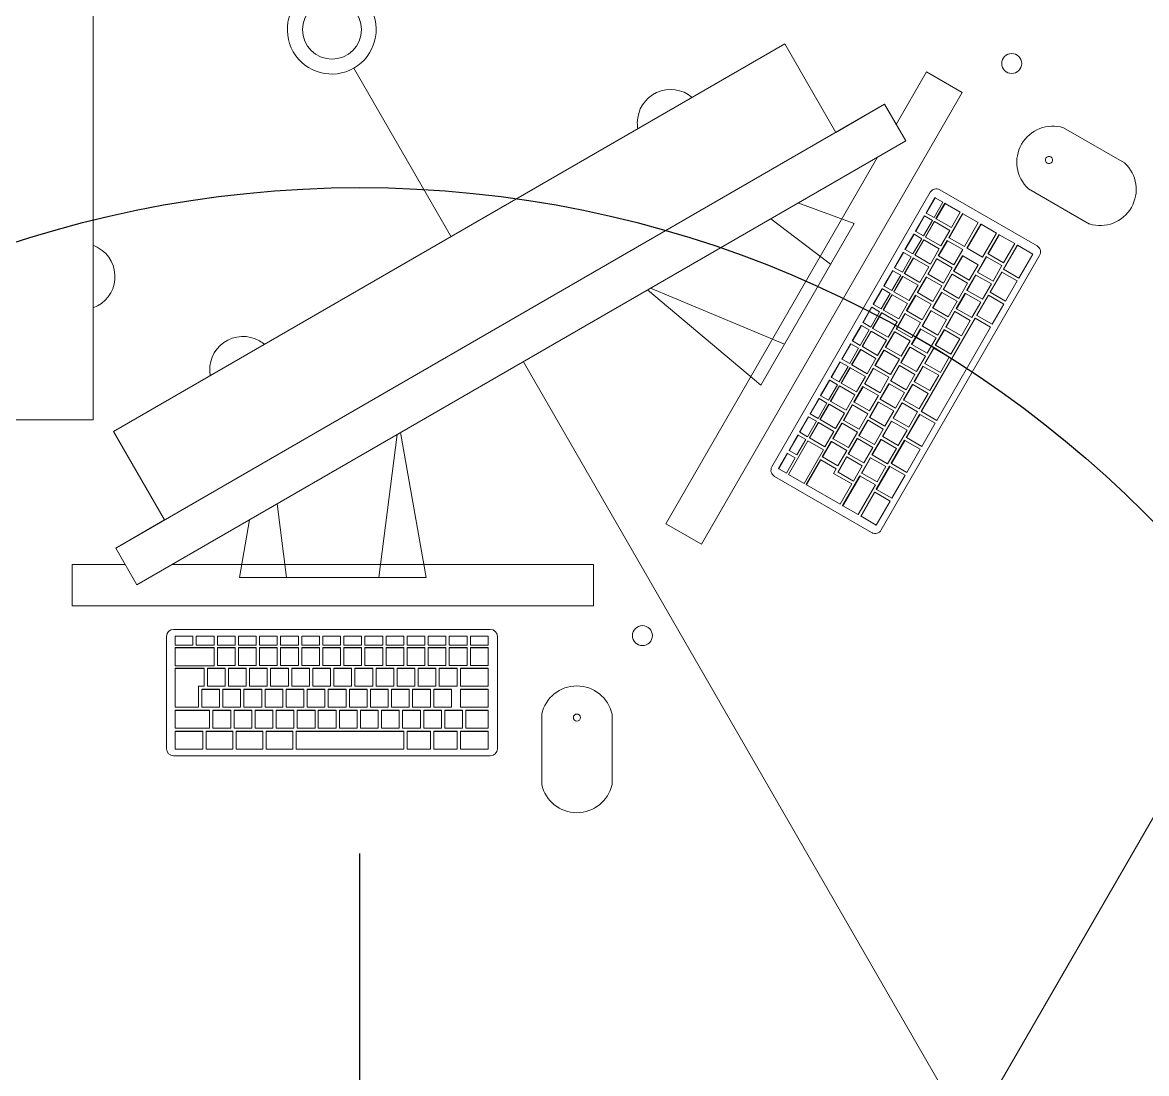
# Model space of a CAD drawing. Header units: millimetres. Extents: x 155920 to 295199, y -4084 to 97293.
# Drawn here: x 180279 to 181293, y 16972 to 17919 of the extents above; entities that cross this region are included whole.
import ezdxf

# ---------------------------------------------------------------- set-up
doc = ezdxf.new("R2010")
doc.units = ezdxf.units.MM
doc.header["$MEASUREMENT"] = 0
for name, color, linetype, lineweight in [('A-GENM', 8, 'CONTINUOUS', 9), ('E-ELEC-EQPM', 8, 'CONTINUOUS', 9), ('I-FURN', 8, 'CONTINUOUS', 9)]:
    doc.layers.add(name, color=color, linetype=linetype, lineweight=lineweight)
doc.layers.add('Social Distancing', color=7, linetype='CONTINUOUS')

msp = doc.modelspace()

# ---------------------------------------------------------------- linework, layer by layer
at = {"layer": 'A-GENM'}
for p, q in [((181272.8, 17792.2), (181217.8, 17824)), ((181186, 17769), (181241, 17737.2)), ((180954.9, 17518.5), (181097.6, 17765.8)), ((181093.8, 17747.2), (181101.8, 17761.1)), ((181102, 17760.9), (181094, 17747.1)), ((181102, 17760.9), (181101.8, 17761.1)), ((181109, 17756.9), (181102, 17760.9)), ((181106.3, 17768.1), (181193.9, 17717.5)), ((181101, 17743.1), (181109, 17756.9)), ((181102.7, 17742.1), (181110.7, 17756)), ((181110.9, 17755.8), (181102.9, 17742)), ((181110.9, 17755.8), (181110.7, 17756)), ((181124.7, 17747.8), (181110.9, 17755.8)), ((181084.3, 17730.8), (181092.3, 17744.6)), ((181092.5, 17744.5), (181084.5, 17730.6)), ((181091.5, 17726.6), (181099.5, 17740.5)), ((181092.5, 17744.5), (181092.3, 17744.6)), ((181099.5, 17740.5), (181092.5, 17744.5)), ((181093.2, 17725.6), (181101.2, 17739.5)), ((181101.4, 17739.4), (181093.4, 17725.5)), ((181094, 17747.1), (181093.8, 17747.2)), ((181094, 17747.1), (181101, 17743.1)), ((181101.4, 17739.4), (181101.2, 17739.5)), ((181115.2, 17731.4), (181101.4, 17739.4)), ((181102.9, 17742), (181102.7, 17742.1)), ((181102.9, 17742), (181116.7, 17734)), ((181114.3, 17725), (181126.8, 17746.6)), ((181127.1, 17746.5), (181114.6, 17724.8)), ((181116.7, 17734), (181124.7, 17747.8)), ((181127.1, 17746.5), (181126.8, 17746.6)), ((181140.9, 17738.5), (181127.1, 17746.5)), ((181084.5, 17730.6), (181084.3, 17730.8)), ((181084.5, 17730.6), (181091.5, 17726.6)), ((181107.2, 17717.5), (181115.2, 17731.4)), ((181128.4, 17716.9), (181140.9, 17738.5)), ((181130.7, 17715.5), (181143.2, 17737.2)), ((181143.5, 17737), (181131, 17715.4)), ((181143.5, 17737), (181143.2, 17737.2)), ((181157.3, 17729.1), (181143.5, 17737)), ((181144.8, 17707.4), (181157.3, 17729.1)), ((181074.8, 17714.3), (181082.8, 17728.2)), ((181083, 17728), (181075, 17714.2)), ((181082, 17710.2), (181090, 17724)), ((181083, 17728), (181082.8, 17728.2)), ((181090, 17724), (181083, 17728)), ((181083.7, 17709.2), (181091.7, 17723)), ((181091.9, 17722.9), (181083.9, 17709.1)), ((181091.9, 17722.9), (181091.7, 17723)), ((181105.7, 17714.9), (181091.9, 17722.9)), ((181093.4, 17725.5), (181093.2, 17725.6)), ((181093.4, 17725.5), (181107.2, 17717.5)), ((181104.8, 17708.5), (181112.8, 17722.4)), ((181113.1, 17722.2), (181105.1, 17708.4)), ((181113.1, 17722.2), (181112.8, 17722.4)), ((181126.9, 17714.3), (181113.1, 17722.2)), ((181114.6, 17724.8), (181114.3, 17725)), ((181114.6, 17724.8), (181128.4, 17716.9)), ((181149.6, 17710.4), (181159.6, 17727.7)), ((181159.8, 17727.6), (181149.8, 17710.2)), ((181159.8, 17727.6), (181159.6, 17727.7)), ((181173.7, 17719.6), (181159.8, 17727.6)), ((181163.7, 17702.3), (181173.7, 17719.6)), ((181196.2, 17708.9), (181053.5, 17461.6)), ((181065.3, 17697.9), (181073.3, 17711.7)), ((181073.5, 17711.6), (181065.5, 17697.7)), ((181073.5, 17711.6), (181073.3, 17711.7)), ((181080.5, 17707.6), (181073.5, 17711.6)), ((181075, 17714.2), (181074.8, 17714.3)), ((181075, 17714.2), (181082, 17710.2)), ((181083.9, 17709.1), (181083.7, 17709.2)), ((181083.9, 17709.1), (181097.7, 17701.1)), ((181097.7, 17701.1), (181105.7, 17714.9)), ((181105.1, 17708.4), (181104.8, 17708.5)), ((181105.1, 17708.4), (181118.9, 17700.4)), ((181118.7, 17694.7), (181126.7, 17708.6)), ((181118.9, 17700.4), (181126.9, 17714.3)), ((181127, 17708.4), (181119, 17694.6)), ((181127, 17708.4), (181126.7, 17708.6)), ((181140.8, 17700.5), (181127, 17708.4)), ((181131, 17715.4), (181130.7, 17715.5)), ((181131, 17715.4), (181144.8, 17707.4)), ((181149.8, 17710.2), (181149.6, 17710.4)), ((181149.8, 17710.2), (181163.7, 17702.3)), ((181163.5, 17696.6), (181176, 17718.2)), ((181176.2, 17718.1), (181163.7, 17696.4)), ((181176.2, 17718.1), (181176, 17718.2)), ((181190, 17710.1), (181176.2, 17718.1)), ((181177.5, 17688.5), (181190, 17710.1)), ((181072.5, 17693.7), (181080.5, 17707.6)), ((181074.2, 17692.7), (181082.2, 17706.6)), ((181082.4, 17706.5), (181074.4, 17692.6)), ((181082.4, 17706.5), (181082.2, 17706.6)), ((181096.2, 17698.5), (181082.4, 17706.5)), ((181088.2, 17684.6), (181096.2, 17698.5)), ((181095.3, 17692.1), (181103.3, 17705.9)), ((181103.6, 17705.8), (181095.6, 17691.9)), ((181103.6, 17705.8), (181103.3, 17705.9)), ((181117.4, 17697.8), (181103.6, 17705.8)), ((181132.8, 17686.6), (181140.8, 17700.5)), ((181140.1, 17693.9), (181148.1, 17707.8)), ((181148.3, 17707.6), (181140.3, 17693.8)), ((181148.3, 17707.6), (181148.1, 17707.8)), ((181162.2, 17699.7), (181148.3, 17707.6)), ((181154.2, 17685.8), (181162.2, 17699.7)), ((181055.8, 17681.4), (181063.8, 17695.3)), ((181064, 17695.1), (181056, 17681.3)), ((181063, 17677.3), (181071, 17691.1)), ((181064, 17695.1), (181063.8, 17695.3)), ((181071, 17691.1), (181064, 17695.1)), ((181064.7, 17676.3), (181072.7, 17690.1)), ((181072.9, 17690), (181064.9, 17676.1)), ((181065.5, 17697.7), (181065.3, 17697.9)), ((181065.5, 17697.7), (181072.5, 17693.7)), ((181072.9, 17690), (181072.7, 17690.1)), ((181086.7, 17682), (181072.9, 17690)), ((181074.4, 17692.6), (181074.2, 17692.7)), ((181074.4, 17692.6), (181088.2, 17684.6)), ((181085.8, 17675.6), (181093.8, 17689.5)), ((181094.1, 17689.3), (181086.1, 17675.5)), ((181094.1, 17689.3), (181093.8, 17689.5)), ((181107.9, 17681.4), (181094.1, 17689.3)), ((181095.6, 17691.9), (181095.3, 17692.1)), ((181095.6, 17691.9), (181109.4, 17684)), ((181109.2, 17678.3), (181117.2, 17692.1)), ((181109.4, 17684), (181117.4, 17697.8)), ((181117.5, 17692), (181109.5, 17678.1)), ((181117.5, 17692), (181117.2, 17692.1)), ((181131.3, 17684), (181117.5, 17692)), ((181119, 17694.6), (181118.7, 17694.7)), ((181119, 17694.6), (181132.8, 17686.6)), ((181130.6, 17677.5), (181138.6, 17691.3)), ((181138.8, 17691.2), (181130.8, 17677.3)), ((181138.8, 17691.2), (181138.6, 17691.3)), ((181152.7, 17683.2), (181138.8, 17691.2)), ((181140.3, 17693.8), (181140.1, 17693.9)), ((181140.3, 17693.8), (181154.2, 17685.8)), ((181151.5, 17675.8), (181162, 17694)), ((181162.2, 17693.9), (181151.7, 17675.7)), ((181162.2, 17693.9), (181162, 17694)), ((181176, 17685.9), (181162.2, 17693.9)), ((181163.7, 17696.4), (181163.5, 17696.6)), ((181163.7, 17696.4), (181177.5, 17688.5)), ((181046.3, 17664.9), (181054.3, 17678.8)), ((181054.5, 17678.7), (181046.5, 17664.8)), ((181054.5, 17678.7), (181054.3, 17678.8)), ((181061.5, 17674.7), (181054.5, 17678.7)), ((181056, 17681.3), (181055.8, 17681.4)), ((181056, 17681.3), (181063, 17677.3)), ((181078.7, 17668.2), (181086.7, 17682)), ((181099.9, 17667.5), (181107.9, 17681.4)), ((181109.5, 17678.1), (181109.2, 17678.3)), ((181109.5, 17678.1), (181123.3, 17670.2)), ((181123.3, 17670.2), (181131.3, 17684)), ((181144.7, 17669.4), (181152.7, 17683.2)), ((181165.5, 17667.7), (181176, 17685.9)), ((181053.5, 17660.8), (181061.5, 17674.7)), ((181055.2, 17659.8), (181063.2, 17673.7)), ((181063.4, 17673.5), (181055.4, 17659.7)), ((181063.4, 17673.5), (181063.2, 17673.7)), ((181077.2, 17665.6), (181063.4, 17673.5)), ((181064.9, 17676.1), (181064.7, 17676.3)), ((181064.9, 17676.1), (181078.7, 17668.2)), ((181076.3, 17659.2), (181084.3, 17673)), ((181084.6, 17672.9), (181076.6, 17659)), ((181084.6, 17672.9), (181084.3, 17673)), ((181098.4, 17664.9), (181084.6, 17672.9)), ((181086.1, 17675.5), (181085.8, 17675.6)), ((181086.1, 17675.5), (181099.9, 17667.5)), ((181099.7, 17661.8), (181107.7, 17675.7)), ((181108, 17675.5), (181100, 17661.7)), ((181108, 17675.5), (181107.7, 17675.7)), ((181121.8, 17667.6), (181108, 17675.5)), ((181121.1, 17661), (181129.1, 17674.9)), ((181129.3, 17674.7), (181121.3, 17660.9)), ((181129.3, 17674.7), (181129.1, 17674.9)), ((181143.2, 17666.8), (181129.3, 17674.7)), ((181130.8, 17677.3), (181130.6, 17677.5)), ((181130.8, 17677.3), (181144.7, 17669.4)), ((181139.5, 17655), (181150, 17673.2)), ((181150.2, 17673.1), (181139.7, 17654.9)), ((181150.2, 17673.1), (181150, 17673.2)), ((181164, 17665.1), (181150.2, 17673.1)), ((181151.7, 17675.7), (181151.5, 17675.8)), ((181151.7, 17675.7), (181165.5, 17667.7)), ((181036.8, 17648.5), (181044.8, 17662.3)), ((181045, 17662.2), (181037, 17648.4)), ((181044, 17644.4), (181052, 17658.2)), ((181045, 17662.2), (181044.8, 17662.3)), ((181052, 17658.2), (181045, 17662.2)), ((181046.5, 17664.8), (181046.3, 17664.9)), ((181046.5, 17664.8), (181053.5, 17660.8)), ((181055.4, 17659.7), (181055.2, 17659.8)), ((181055.4, 17659.7), (181069.2, 17651.7)), ((181069.2, 17651.7), (181077.2, 17665.6)), ((181076.6, 17659), (181076.3, 17659.2)), ((181076.6, 17659), (181090.4, 17651)), ((181090.2, 17645.4), (181098.2, 17659.2)), ((181090.4, 17651), (181098.4, 17664.9)), ((181098.5, 17659.1), (181090.5, 17645.2)), ((181098.5, 17659.1), (181098.2, 17659.2)), ((181112.3, 17651.1), (181098.5, 17659.1)), ((181100, 17661.7), (181099.7, 17661.8)), ((181100, 17661.7), (181113.8, 17653.7)), ((181111.6, 17644.6), (181119.6, 17658.4)), ((181119.8, 17658.3), (181111.8, 17644.4)), ((181113.8, 17653.7), (181121.8, 17667.6)), ((181119.8, 17658.3), (181119.6, 17658.4)), ((181133.7, 17650.3), (181119.8, 17658.3)), ((181121.3, 17660.9), (181121.1, 17661)), ((181121.3, 17660.9), (181135.2, 17652.9)), ((181135.2, 17652.9), (181143.2, 17666.8)), ((181153.5, 17646.9), (181164, 17665.1)), ((181037, 17648.4), (181036.8, 17648.5)), ((181037, 17648.4), (181044, 17644.4)), ((181045.7, 17643.4), (181053.7, 17657.2)), ((181053.9, 17657.1), (181045.9, 17643.2)), ((181053.9, 17657.1), (181053.7, 17657.2)), ((181067.7, 17649.1), (181053.9, 17657.1)), ((181059.7, 17635.3), (181067.7, 17649.1)), ((181066.8, 17642.7), (181074.8, 17656.6)), ((181075.1, 17656.4), (181067.1, 17642.6)), ((181075.1, 17656.4), (181074.8, 17656.6)), ((181088.9, 17648.4), (181075.1, 17656.4)), ((181080.9, 17634.6), (181088.9, 17648.4)), ((181089.5, 17568.4), (181138, 17652.4)), ((181138.2, 17652.3), (181089.7, 17568.3)), ((181104.3, 17637.2), (181112.3, 17651.1)), ((181125.7, 17636.4), (181133.7, 17650.3)), ((181138.2, 17652.3), (181138, 17652.4)), ((181152, 17644.3), (181138.2, 17652.3)), ((181139.7, 17654.9), (181139.5, 17655)), ((181139.7, 17654.9), (181153.5, 17646.9)), ((181027.3, 17632), (181035.3, 17645.9)), ((181035.5, 17645.8), (181027.5, 17631.9)), ((181034.5, 17627.9), (181042.5, 17641.8)), ((181035.5, 17645.8), (181035.3, 17645.9)), ((181042.5, 17641.8), (181035.5, 17645.8)), ((181036.2, 17626.9), (181044.2, 17640.8)), ((181044.4, 17640.6), (181036.4, 17626.8)), ((181044.4, 17640.6), (181044.2, 17640.8)), ((181058.2, 17632.7), (181044.4, 17640.6)), ((181045.9, 17643.2), (181045.7, 17643.4)), ((181045.9, 17643.2), (181059.7, 17635.3)), ((181057.3, 17626.3), (181065.3, 17640.1)), ((181065.6, 17640), (181057.6, 17626.1)), ((181065.6, 17640), (181065.3, 17640.1)), ((181079.4, 17632), (181065.6, 17640)), ((181067.1, 17642.6), (181066.8, 17642.7)), ((181067.1, 17642.6), (181080.9, 17634.6)), ((181080.7, 17628.9), (181088.7, 17642.8)), ((181089, 17642.6), (181081, 17628.8)), ((181089, 17642.6), (181088.7, 17642.8)), ((181102.8, 17634.7), (181089, 17642.6)), ((181090.5, 17645.2), (181090.2, 17645.4)), ((181090.5, 17645.2), (181104.3, 17637.2)), ((181102.1, 17628.1), (181110.1, 17642)), ((181110.3, 17641.8), (181102.3, 17628)), ((181103.5, 17560.3), (181152, 17644.3)), ((181110.3, 17641.8), (181110.1, 17642)), ((181124.2, 17633.8), (181110.3, 17641.8)), ((181111.8, 17644.4), (181111.6, 17644.6)), ((181111.8, 17644.4), (181125.7, 17636.4)), ((181017.8, 17615.6), (181025.8, 17629.4)), ((181026, 17629.3), (181018, 17615.4)), ((181026, 17629.3), (181025.8, 17629.4)), ((181033, 17625.3), (181026, 17629.3)), ((181027.5, 17631.9), (181027.3, 17632)), ((181027.5, 17631.9), (181034.5, 17627.9)), ((181050.2, 17618.8), (181058.2, 17632.7)), ((181071.4, 17618.1), (181079.4, 17632)), ((181081, 17628.8), (181080.7, 17628.9)), ((181081, 17628.8), (181094.8, 17620.8)), ((181094.8, 17620.8), (181102.8, 17634.7)), ((181102.3, 17628), (181102.1, 17628.1)), ((181102.3, 17628), (181116.2, 17620)), ((181116.2, 17620), (181124.2, 17633.8)), ((181025, 17611.5), (181033, 17625.3)), ((181026.7, 17610.5), (181034.7, 17624.3)), ((181034.9, 17624.2), (181026.9, 17610.3)), ((181034.9, 17624.2), (181034.7, 17624.3)), ((181048.7, 17616.2), (181034.9, 17624.2)), ((181036.4, 17626.8), (181036.2, 17626.9)), ((181036.4, 17626.8), (181050.2, 17618.8)), ((181047.8, 17609.8), (181055.8, 17623.7)), ((181056.1, 17623.5), (181048.1, 17609.7)), ((181056.1, 17623.5), (181055.8, 17623.7)), ((181069.9, 17615.5), (181056.1, 17623.5)), ((181057.6, 17626.1), (181057.3, 17626.3)), ((181057.6, 17626.1), (181071.4, 17618.1)), ((181071.2, 17612.5), (181079.2, 17626.3)), ((181079.5, 17626.2), (181071.5, 17612.3)), ((181079.5, 17626.2), (181079.2, 17626.3)), ((181093.3, 17618.2), (181079.5, 17626.2)), ((181085.3, 17604.3), (181093.3, 17618.2)), ((181092.6, 17611.7), (181100.6, 17625.5)), ((181100.8, 17625.4), (181092.8, 17611.5)), ((181100.8, 17625.4), (181100.6, 17625.5)), ((181114.7, 17617.4), (181100.8, 17625.4)), ((181106.7, 17603.5), (181114.7, 17617.4)), ((181008.3, 17599.1), (181016.3, 17613)), ((181016.5, 17612.8), (181008.5, 17599)), ((181015.5, 17595), (181023.5, 17608.9)), ((181016.5, 17612.8), (181016.3, 17613)), ((181023.5, 17608.9), (181016.5, 17612.8)), ((181017.2, 17594), (181025.2, 17607.9)), ((181025.4, 17607.7), (181017.4, 17593.9)), ((181018, 17615.4), (181017.8, 17615.6)), ((181018, 17615.4), (181025, 17611.5)), ((181025.4, 17607.7), (181025.2, 17607.9)), ((181039.2, 17599.7), (181025.4, 17607.7)), ((181026.9, 17610.3), (181026.7, 17610.5)), ((181026.9, 17610.3), (181040.7, 17602.3)), ((181038.3, 17593.3), (181046.3, 17607.2)), ((181046.6, 17607.1), (181038.6, 17593.2)), ((181040.7, 17602.3), (181048.7, 17616.2)), ((181046.6, 17607.1), (181046.3, 17607.2)), ((181060.4, 17599.1), (181046.6, 17607.1)), ((181048.1, 17609.7), (181047.8, 17609.8)), ((181048.1, 17609.7), (181061.9, 17601.7)), ((181061.7, 17596), (181069.7, 17609.9)), ((181061.9, 17601.7), (181069.9, 17615.5)), ((181070, 17609.7), (181062, 17595.9)), ((181070, 17609.7), (181069.7, 17609.9)), ((181083.8, 17601.7), (181070, 17609.7)), ((181071.5, 17612.3), (181071.2, 17612.5)), ((181071.5, 17612.3), (181085.3, 17604.3)), ((181083.1, 17595.2), (181091.1, 17609.1)), ((181091.3, 17608.9), (181083.3, 17595.1)), ((181091.3, 17608.9), (181091.1, 17609.1)), ((181105.2, 17600.9), (181091.3, 17608.9)), ((181092.8, 17611.5), (181092.6, 17611.7)), ((181092.8, 17611.5), (181106.7, 17603.5)), ((181008.5, 17599), (181008.3, 17599.1)), ((181008.5, 17599), (181015.5, 17595)), ((181031.2, 17585.9), (181039.2, 17599.7)), ((181052.4, 17585.2), (181060.4, 17599.1)), ((181075.8, 17587.9), (181083.8, 17601.7)), ((181097.2, 17587.1), (181105.2, 17600.9)), ((180998.8, 17582.7), (181006.8, 17596.5)), ((181007, 17596.4), (180999, 17582.5)), ((181006, 17578.5), (181014, 17592.4)), ((181007, 17596.4), (181006.8, 17596.5)), ((181014, 17592.4), (181007, 17596.4)), ((181007.7, 17577.6), (181015.7, 17591.4)), ((181015.9, 17591.3), (181007.9, 17577.4)), ((181015.9, 17591.3), (181015.7, 17591.4)), ((181029.7, 17583.3), (181015.9, 17591.3)), ((181017.4, 17593.9), (181017.2, 17594)), ((181017.4, 17593.9), (181031.2, 17585.9)), ((181028.8, 17576.9), (181036.8, 17590.7)), ((181037.1, 17590.6), (181029.1, 17576.8)), ((181037.1, 17590.6), (181036.8, 17590.7)), ((181050.9, 17582.6), (181037.1, 17590.6)), ((181038.6, 17593.2), (181038.3, 17593.3)), ((181038.6, 17593.2), (181052.4, 17585.2)), ((181052.2, 17579.5), (181060.2, 17593.4)), ((181060.5, 17593.3), (181052.5, 17579.4)), ((181060.5, 17593.3), (181060.2, 17593.4)), ((181074.3, 17585.3), (181060.5, 17593.3)), ((181062, 17595.9), (181061.7, 17596)), ((181062, 17595.9), (181075.8, 17587.9)), ((181073.6, 17578.7), (181081.6, 17592.6)), ((181081.8, 17592.5), (181073.8, 17578.6)), ((181081.8, 17592.5), (181081.6, 17592.6)), ((181095.7, 17584.5), (181081.8, 17592.5)), ((181083.3, 17595.1), (181083.1, 17595.2)), ((181083.3, 17595.1), (181097.2, 17587.1)), ((180989.3, 17566.2), (180997.3, 17580.1)), ((180997.5, 17579.9), (180989.5, 17566.1)), ((180997.5, 17579.9), (180997.3, 17580.1)), ((181004.5, 17575.9), (180997.5, 17579.9)), ((180999, 17582.5), (180998.8, 17582.7)), ((180999, 17582.5), (181006, 17578.5)), ((181007.9, 17577.4), (181007.7, 17577.6)), ((181007.9, 17577.4), (181021.7, 17569.4)), ((181021.7, 17569.4), (181029.7, 17583.3)), ((181029.1, 17576.8), (181028.8, 17576.9)), ((181029.1, 17576.8), (181042.9, 17568.8)), ((181042.7, 17563.1), (181050.7, 17577)), ((181042.9, 17568.8), (181050.9, 17582.6)), ((181051, 17576.8), (181043, 17563)), ((181051, 17576.8), (181050.7, 17577)), ((181064.8, 17568.8), (181051, 17576.8)), ((181052.5, 17579.4), (181052.2, 17579.5)), ((181052.5, 17579.4), (181066.3, 17571.4)), ((181066.3, 17571.4), (181074.3, 17585.3)), ((181073.8, 17578.6), (181073.6, 17578.7)), ((181073.8, 17578.6), (181087.7, 17570.6)), ((181087.7, 17570.6), (181095.7, 17584.5)), ((180996.5, 17562.1), (181004.5, 17575.9)), ((180998.2, 17561.1), (181006.2, 17575)), ((181006.4, 17574.8), (180998.4, 17561)), ((181006.4, 17574.8), (181006.2, 17575)), ((181020.2, 17566.8), (181006.4, 17574.8)), ((181012.2, 17553), (181020.2, 17566.8)), ((181019.3, 17560.4), (181027.3, 17574.3)), ((181027.6, 17574.2), (181019.6, 17560.3)), ((181027.6, 17574.2), (181027.3, 17574.3)), ((181041.4, 17566.2), (181027.6, 17574.2)), ((181056.8, 17555), (181064.8, 17568.8)), ((181064.1, 17562.3), (181072.1, 17576.1)), ((181072.3, 17576), (181064.3, 17562.2)), ((181072.3, 17576), (181072.1, 17576.1)), ((181086.2, 17568), (181072.3, 17576)), ((181078.2, 17554.2), (181086.2, 17568)), ((181089.7, 17568.3), (181089.5, 17568.4)), ((181089.7, 17568.3), (181103.5, 17560.3)), ((180979.8, 17549.8), (180987.8, 17563.6)), ((180988, 17563.5), (180980, 17549.6)), ((180987, 17545.6), (180995, 17559.5)), ((180988, 17563.5), (180987.8, 17563.6)), ((180995, 17559.5), (180988, 17563.5)), ((180988.7, 17544.6), (180996.7, 17558.5)), ((180996.9, 17558.4), (180988.9, 17544.5)), ((180989.5, 17566.1), (180989.3, 17566.2)), ((180989.5, 17566.1), (180996.5, 17562.1)), ((180996.9, 17558.4), (180996.7, 17558.5)), ((181010.7, 17550.4), (180996.9, 17558.4)), ((180998.4, 17561), (180998.2, 17561.1)), ((180998.4, 17561), (181012.2, 17553)), ((181009.8, 17544), (181017.8, 17557.8)), ((181018.1, 17557.7), (181010.1, 17543.8)), ((181018.1, 17557.7), (181017.8, 17557.8)), ((181031.9, 17549.7), (181018.1, 17557.7)), ((181019.6, 17560.3), (181019.3, 17560.4)), ((181019.6, 17560.3), (181033.4, 17552.3)), ((181033.2, 17546.6), (181041.2, 17560.5)), ((181033.4, 17552.3), (181041.4, 17566.2)), ((181041.5, 17560.4), (181033.5, 17546.5)), ((181041.5, 17560.4), (181041.2, 17560.5)), ((181055.3, 17552.4), (181041.5, 17560.4)), ((181043, 17563), (181042.7, 17563.1)), ((181043, 17563), (181056.8, 17555)), ((181054.6, 17545.8), (181062.6, 17559.7)), ((181062.8, 17559.6), (181054.8, 17545.7)), ((181062.8, 17559.6), (181062.6, 17559.7)), ((181076.7, 17551.6), (181062.8, 17559.6)), ((181064.3, 17562.2), (181064.1, 17562.3)), ((181064.3, 17562.2), (181078.2, 17554.2)), ((181076, 17545), (181088, 17565.8)), ((181088.2, 17565.7), (181076.2, 17544.9)), ((181088.2, 17565.7), (181088, 17565.8)), ((181102, 17557.7), (181088.2, 17565.7)), ((181090, 17536.9), (181102, 17557.7)), ((180970.3, 17533.3), (180978.3, 17547.2)), ((180978.5, 17547), (180970.5, 17533.2)), ((180978.5, 17547), (180978.3, 17547.2)), ((180985.5, 17543), (180978.5, 17547)), ((180980, 17549.6), (180979.8, 17549.8)), ((180980, 17549.6), (180987, 17545.6)), ((181002.7, 17536.5), (181010.7, 17550.4)), ((181023.9, 17535.9), (181031.9, 17549.7)), ((181033.5, 17546.5), (181033.2, 17546.6)), ((181033.5, 17546.5), (181047.3, 17538.5)), ((181047.3, 17538.5), (181055.3, 17552.4)), ((181068.7, 17537.7), (181076.7, 17551.6)), ((180969.7, 17511.7), (180987.2, 17542)), ((180987.4, 17541.9), (180969.9, 17511.6)), ((180977.5, 17529.2), (180985.5, 17543)), ((180987.4, 17541.9), (180987.2, 17542)), ((181001.5, 17533.8), (180987.4, 17541.9)), ((180988.9, 17544.5), (180988.7, 17544.6)), ((180988.9, 17544.5), (181002.7, 17536.5)), ((181000.3, 17527.5), (181008.3, 17541.4)), ((181008.6, 17541.2), (181000.6, 17527.4)), ((181008.6, 17541.2), (181008.3, 17541.4)), ((181022.4, 17533.3), (181008.6, 17541.2)), ((181010.1, 17543.8), (181009.8, 17544)), ((181010.1, 17543.8), (181023.9, 17535.9)), ((181023.7, 17530.2), (181031.7, 17544)), ((181032, 17543.9), (181024, 17530)), ((181032, 17543.9), (181031.7, 17544)), ((181045.8, 17535.9), (181032, 17543.9)), ((181037.8, 17522.1), (181045.8, 17535.9)), ((181045.1, 17529.4), (181053.1, 17543.2)), ((181053.3, 17543.1), (181045.3, 17529.2)), ((181053.3, 17543.1), (181053.1, 17543.2)), ((181067.2, 17535.1), (181053.3, 17543.1)), ((181054.8, 17545.7), (181054.6, 17545.8)), ((181054.8, 17545.7), (181068.7, 17537.7)), ((181062.5, 17521.7), (181074.5, 17542.4)), ((181074.7, 17542.3), (181062.7, 17521.5)), ((181074.7, 17542.3), (181074.5, 17542.4)), ((181088.5, 17534.3), (181074.7, 17542.3)), ((181076.2, 17544.9), (181076, 17545)), ((181076.2, 17544.9), (181090, 17536.9)), ((180960.8, 17516.9), (180968.8, 17530.7)), ((180969, 17530.6), (180961, 17516.7)), ((180968, 17512.7), (180976, 17526.6)), ((180969, 17530.6), (180968.8, 17530.7)), ((180976, 17526.6), (180969, 17530.6)), ((180970.5, 17533.2), (180970.3, 17533.3)), ((180970.5, 17533.2), (180977.5, 17529.2)), ((180984, 17503.5), (181001.5, 17533.8)), ((181000.6, 17527.4), (181000.3, 17527.5)), ((181000.6, 17527.4), (181014.4, 17519.4)), ((181014.2, 17513.7), (181022.2, 17527.6)), ((181014.4, 17519.4), (181022.4, 17533.3)), ((181022.5, 17527.4), (181014.5, 17513.6)), ((181022.5, 17527.4), (181022.2, 17527.6)), ((181036.3, 17519.5), (181022.5, 17527.4)), ((181024, 17530), (181023.7, 17530.2)), ((181024, 17530), (181037.8, 17522.1)), ((181035.6, 17512.9), (181043.6, 17526.8)), ((181043.8, 17526.6), (181035.8, 17512.8)), ((181043.8, 17526.6), (181043.6, 17526.8)), ((181057.7, 17518.7), (181043.8, 17526.6)), ((181045.3, 17529.2), (181045.1, 17529.4)), ((181045.3, 17529.2), (181059.2, 17521.3)), ((181059.2, 17521.3), (181067.2, 17535.1)), ((181076.5, 17513.5), (181088.5, 17534.3)), ((180961, 17516.7), (180960.8, 17516.9)), ((180961, 17516.7), (180968, 17512.7)), ((180985.8, 17502.4), (180998.8, 17524.9)), ((180999.1, 17524.8), (180986.1, 17502.3)), ((180999.1, 17524.8), (180998.8, 17524.9)), ((181012.9, 17516.8), (180999.1, 17524.8)), ((181010.4, 17512.5), (181012.9, 17516.8)), ((181028.3, 17505.6), (181036.3, 17519.5)), ((181049, 17498.3), (181061, 17519.1)), ((181061.2, 17518.9), (181049.2, 17498.1)), ((181049.7, 17504.8), (181057.7, 17518.7)), ((181061.2, 17518.9), (181061, 17519.1)), ((181075, 17510.9), (181061.2, 17518.9)), ((181062.7, 17521.5), (181062.5, 17521.7)), ((181062.7, 17521.5), (181076.5, 17513.5)), ((181044.8, 17459.3), (180957.2, 17509.8)), ((180969.9, 17511.6), (180969.7, 17511.7)), ((180969.9, 17511.6), (180984, 17503.5)), ((181026.8, 17503), (181010.4, 17512.5)), ((181014.5, 17513.6), (181014.2, 17513.7)), ((181014.5, 17513.6), (181028.3, 17505.6)), ((181018.6, 17483.5), (181034.1, 17510.3)), ((181034.3, 17510.2), (181018.8, 17483.3)), ((181034.3, 17510.2), (181034.1, 17510.3)), ((181048.2, 17502.2), (181034.3, 17510.2)), ((181035.8, 17512.8), (181035.6, 17512.9)), ((181035.8, 17512.8), (181049.7, 17504.8)), ((181063, 17490.2), (181075, 17510.9)), ((180986.1, 17502.3), (180985.8, 17502.4)), ((180986.1, 17502.3), (181016.3, 17484.8)), ((181016.3, 17484.8), (181026.8, 17503)), ((181032.7, 17475.4), (181048.2, 17502.2)), ((181035, 17474), (181047.5, 17495.7)), ((181047.7, 17495.5), (181035.2, 17473.9)), ((181047.7, 17495.5), (181047.5, 17495.7)), ((181061.5, 17487.6), (181047.7, 17495.5)), ((181049.2, 17498.1), (181049, 17498.3)), ((181049.2, 17498.1), (181063, 17490.2)), ((181049, 17465.9), (181061.5, 17487.6)), ((181018.8, 17483.3), (181018.6, 17483.5)), ((181018.8, 17483.3), (181032.7, 17475.4)), ((181035.2, 17473.9), (181035, 17474)), ((181035.2, 17473.9), (181049, 17465.9)), ((180409.3, 17264.5), (180409.3, 17365.7)), ((180415.6, 17372), (180701.1, 17372)), ((180417.1, 17366), (180433.1, 17366)), ((180417.1, 17365.8), (180417.1, 17366)), ((180433.1, 17365.8), (180417.1, 17365.8)), ((180417.1, 17365.8), (180417.1, 17357.8)), ((180433.1, 17365.8), (180433.1, 17366)), ((180433.1, 17357.8), (180433.1, 17365.8)), ((180436.1, 17366), (180452.1, 17366)), ((180436.1, 17365.8), (180436.1, 17366)), ((180452.1, 17365.8), (180436.1, 17365.8)), ((180436.1, 17365.8), (180436.1, 17357.8)), ((180452.1, 17365.8), (180452.1, 17366)), ((180452.1, 17357.8), (180452.1, 17365.8)), ((180455.1, 17366), (180471.1, 17366)), ((180455.1, 17365.8), (180455.1, 17366)), ((180471.1, 17365.8), (180455.1, 17365.8)), ((180455.1, 17365.8), (180455.1, 17357.8)), ((180471.1, 17365.8), (180471.1, 17366)), ((180471.1, 17357.8), (180471.1, 17365.8)), ((180474.1, 17366), (180490.1, 17366)), ((180474.1, 17365.8), (180474.1, 17366)), ((180490.1, 17365.8), (180474.1, 17365.8)), ((180474.1, 17365.8), (180474.1, 17357.8)), ((180490.1, 17365.8), (180490.1, 17366)), ((180490.1, 17357.8), (180490.1, 17365.8)), ((180493.1, 17366), (180509.1, 17366)), ((180493.1, 17365.8), (180493.1, 17366)), ((180509.1, 17365.8), (180493.1, 17365.8)), ((180493.1, 17365.8), (180493.1, 17357.8)), ((180509.1, 17365.8), (180509.1, 17366)), ((180509.1, 17357.8), (180509.1, 17365.8)), ((180512.1, 17366), (180528.1, 17366)), ((180512.1, 17365.8), (180512.1, 17366)), ((180528.1, 17365.8), (180512.1, 17365.8)), ((180512.1, 17365.8), (180512.1, 17357.8)), ((180528.1, 17365.8), (180528.1, 17366)), ((180528.1, 17357.8), (180528.1, 17365.8)), ((180531.1, 17366), (180547.1, 17366)), ((180531.1, 17365.8), (180531.1, 17366)), ((180547.1, 17365.8), (180531.1, 17365.8)), ((180531.1, 17365.8), (180531.1, 17357.8)), ((180547.1, 17365.8), (180547.1, 17366)), ((180547.1, 17357.8), (180547.1, 17365.8)), ((180550.1, 17366), (180566.1, 17366)), ((180550.1, 17365.8), (180550.1, 17366)), ((180566.1, 17365.8), (180550.1, 17365.8)), ((180550.1, 17365.8), (180550.1, 17357.8)), ((180566.1, 17365.8), (180566.1, 17366)), ((180566.1, 17357.8), (180566.1, 17365.8)), ((180569.1, 17366), (180585.1, 17366)), ((180569.1, 17365.8), (180569.1, 17366)), ((180585.1, 17365.8), (180569.1, 17365.8)), ((180569.1, 17365.8), (180569.1, 17357.8)), ((180585.1, 17365.8), (180585.1, 17366)), ((180585.1, 17357.8), (180585.1, 17365.8)), ((180588.1, 17366), (180604.1, 17366)), ((180588.1, 17365.8), (180588.1, 17366)), ((180604.1, 17365.8), (180588.1, 17365.8)), ((180588.1, 17365.8), (180588.1, 17357.8)), ((180604.1, 17365.8), (180604.1, 17366)), ((180604.1, 17357.8), (180604.1, 17365.8)), ((180607.1, 17366), (180623.1, 17366)), ((180607.1, 17365.8), (180607.1, 17366)), ((180623.1, 17365.8), (180607.1, 17365.8)), ((180607.1, 17365.8), (180607.1, 17357.8)), ((180623.1, 17365.8), (180623.1, 17366)), ((180623.1, 17357.8), (180623.1, 17365.8)), ((180626.1, 17366), (180642.1, 17366)), ((180626.1, 17365.8), (180626.1, 17366)), ((180642.1, 17365.8), (180626.1, 17365.8)), ((180626.1, 17365.8), (180626.1, 17357.8)), ((180642.1, 17365.8), (180642.1, 17366)), ((180642.1, 17357.8), (180642.1, 17365.8)), ((180645.1, 17366), (180661.1, 17366)), ((180645.1, 17365.8), (180645.1, 17366)), ((180661.1, 17365.8), (180645.1, 17365.8)), ((180645.1, 17365.8), (180645.1, 17357.8)), ((180661.1, 17365.8), (180661.1, 17366)), ((180661.1, 17357.8), (180661.1, 17365.8)), ((180664.1, 17366), (180680.1, 17366)), ((180664.1, 17365.8), (180664.1, 17366)), ((180680.1, 17365.8), (180664.1, 17365.8)), ((180664.1, 17365.8), (180664.1, 17357.8)), ((180680.1, 17365.8), (180680.1, 17366)), ((180680.1, 17357.8), (180680.1, 17365.8)), ((180683.1, 17366), (180699.1, 17366)), ((180683.1, 17365.8), (180683.1, 17366)), ((180699.1, 17365.8), (180683.1, 17365.8)), ((180683.1, 17365.8), (180683.1, 17357.8)), ((180699.1, 17365.8), (180699.1, 17366)), ((180699.1, 17357.8), (180699.1, 17365.8)), ((180707.5, 17365.7), (180707.5, 17264.5)), ((180417.1, 17357.8), (180433.1, 17357.8)), ((180417.1, 17355.8), (180452.1, 17355.8)), ((180417.1, 17355.5), (180417.1, 17355.8)), ((180452.1, 17355.5), (180417.1, 17355.5)), ((180417.1, 17355.5), (180417.1, 17339.3)), ((180436.1, 17357.8), (180452.1, 17357.8)), ((180452.1, 17355.5), (180452.1, 17355.8)), ((180452.1, 17339.3), (180452.1, 17355.5)), ((180455.1, 17357.8), (180471.1, 17357.8)), ((180455.1, 17355.8), (180471.1, 17355.8)), ((180455.1, 17355.5), (180455.1, 17355.8)), ((180471.1, 17355.5), (180455.1, 17355.5)), ((180455.1, 17355.5), (180455.1, 17339.6)), ((180471.1, 17355.5), (180471.1, 17355.8)), ((180471.1, 17339.6), (180471.1, 17355.5)), ((180474.1, 17357.8), (180490.1, 17357.8)), ((180474.1, 17355.8), (180490.1, 17355.8)), ((180474.1, 17355.5), (180474.1, 17355.8)), ((180490.1, 17355.5), (180474.1, 17355.5)), ((180474.1, 17355.5), (180474.1, 17339.6)), ((180490.1, 17355.5), (180490.1, 17355.8)), ((180490.1, 17339.6), (180490.1, 17355.5)), ((180493.1, 17357.8), (180509.1, 17357.8)), ((180493.1, 17355.8), (180509.1, 17355.8)), ((180493.1, 17355.5), (180493.1, 17355.8)), ((180509.1, 17355.5), (180493.1, 17355.5)), ((180493.1, 17355.5), (180493.1, 17339.6)), ((180509.1, 17355.5), (180509.1, 17355.8)), ((180509.1, 17339.6), (180509.1, 17355.5)), ((180512.1, 17357.8), (180528.1, 17357.8)), ((180512.1, 17355.8), (180528.1, 17355.8)), ((180512.1, 17355.5), (180512.1, 17355.8)), ((180528.1, 17355.5), (180512.1, 17355.5)), ((180512.1, 17355.5), (180512.1, 17339.6)), ((180528.1, 17355.5), (180528.1, 17355.8)), ((180528.1, 17339.6), (180528.1, 17355.5)), ((180531.1, 17357.8), (180547.1, 17357.8)), ((180531.1, 17355.8), (180547.1, 17355.8)), ((180531.1, 17355.5), (180531.1, 17355.8)), ((180547.1, 17355.5), (180531.1, 17355.5)), ((180531.1, 17355.5), (180531.1, 17339.6)), ((180547.1, 17355.5), (180547.1, 17355.8)), ((180547.1, 17339.6), (180547.1, 17355.5)), ((180550.1, 17357.8), (180566.1, 17357.8)), ((180550.1, 17355.8), (180566.1, 17355.8)), ((180550.1, 17355.5), (180550.1, 17355.8)), ((180566.1, 17355.5), (180550.1, 17355.5)), ((180550.1, 17355.5), (180550.1, 17339.6)), ((180566.1, 17355.5), (180566.1, 17355.8)), ((180566.1, 17339.6), (180566.1, 17355.5)), ((180569.1, 17357.8), (180585.1, 17357.8)), ((180569.1, 17355.8), (180585.1, 17355.8)), ((180569.1, 17355.5), (180569.1, 17355.8)), ((180585.1, 17355.5), (180569.1, 17355.5)), ((180569.1, 17355.5), (180569.1, 17339.6)), ((180585.1, 17355.5), (180585.1, 17355.8)), ((180585.1, 17339.6), (180585.1, 17355.5)), ((180588.1, 17357.8), (180604.1, 17357.8)), ((180588.1, 17355.8), (180604.1, 17355.8)), ((180588.1, 17355.5), (180588.1, 17355.8)), ((180604.1, 17355.5), (180588.1, 17355.5)), ((180588.1, 17355.5), (180588.1, 17339.6)), ((180604.1, 17355.5), (180604.1, 17355.8)), ((180604.1, 17339.6), (180604.1, 17355.5)), ((180607.1, 17357.8), (180623.1, 17357.8)), ((180607.1, 17355.8), (180623.1, 17355.8)), ((180607.1, 17355.5), (180607.1, 17355.8)), ((180623.1, 17355.5), (180607.1, 17355.5)), ((180607.1, 17355.5), (180607.1, 17339.6)), ((180623.1, 17355.5), (180623.1, 17355.8)), ((180623.1, 17339.6), (180623.1, 17355.5)), ((180626.1, 17357.8), (180642.1, 17357.8)), ((180626.1, 17355.8), (180642.1, 17355.8)), ((180626.1, 17355.5), (180626.1, 17355.8)), ((180642.1, 17355.5), (180626.1, 17355.5)), ((180626.1, 17355.5), (180626.1, 17339.6)), ((180642.1, 17355.5), (180642.1, 17355.8)), ((180642.1, 17339.6), (180642.1, 17355.5)), ((180645.1, 17357.8), (180661.1, 17357.8)), ((180645.1, 17355.8), (180661.1, 17355.8)), ((180645.1, 17355.5), (180645.1, 17355.8)), ((180661.1, 17355.5), (180645.1, 17355.5)), ((180645.1, 17355.5), (180645.1, 17339.6)), ((180661.1, 17355.5), (180661.1, 17355.8)), ((180661.1, 17339.6), (180661.1, 17355.5)), ((180664.1, 17357.8), (180680.1, 17357.8)), ((180664.1, 17355.8), (180680.1, 17355.8)), ((180664.1, 17355.5), (180664.1, 17355.8)), ((180680.1, 17355.5), (180664.1, 17355.5)), ((180664.1, 17355.5), (180664.1, 17339.6)), ((180680.1, 17355.5), (180680.1, 17355.8)), ((180680.1, 17339.6), (180680.1, 17355.5)), ((180683.1, 17357.8), (180699.1, 17357.8)), ((180683.1, 17355.8), (180699.1, 17355.8)), ((180683.1, 17355.5), (180683.1, 17355.8)), ((180699.1, 17355.5), (180683.1, 17355.5)), ((180683.1, 17355.5), (180683.1, 17339.6)), ((180699.1, 17355.5), (180699.1, 17355.8)), ((180699.1, 17339.6), (180699.1, 17355.5)), ((180417.1, 17339.3), (180452.1, 17339.3)), ((180417.1, 17337.2), (180443.1, 17337.2)), ((180417.1, 17336.9), (180417.1, 17337.2)), ((180443.1, 17336.9), (180417.1, 17336.9)), ((180417.1, 17336.9), (180417.1, 17302)), ((180443.1, 17336.9), (180443.1, 17337.2)), ((180443.1, 17320.9), (180443.1, 17336.9)), ((180446.1, 17337.2), (180462.1, 17337.2)), ((180446.1, 17336.9), (180446.1, 17337.2)), ((180462.1, 17336.9), (180446.1, 17336.9)), ((180446.1, 17336.9), (180446.1, 17320.9)), ((180455.1, 17339.6), (180471.1, 17339.6)), ((180462.1, 17336.9), (180462.1, 17337.2)), ((180462.1, 17320.9), (180462.1, 17336.9)), ((180465.1, 17337.2), (180481.1, 17337.2)), ((180465.1, 17336.9), (180465.1, 17337.2)), ((180481.1, 17336.9), (180465.1, 17336.9)), ((180465.1, 17336.9), (180465.1, 17320.9)), ((180474.1, 17339.6), (180490.1, 17339.6)), ((180481.1, 17336.9), (180481.1, 17337.2)), ((180481.1, 17320.9), (180481.1, 17336.9)), ((180484.1, 17337.2), (180500.1, 17337.2)), ((180484.1, 17336.9), (180484.1, 17337.2)), ((180500.1, 17336.9), (180484.1, 17336.9)), ((180484.1, 17336.9), (180484.1, 17320.9)), ((180493.1, 17339.6), (180509.1, 17339.6)), ((180500.1, 17336.9), (180500.1, 17337.2)), ((180500.1, 17320.9), (180500.1, 17336.9)), ((180503.1, 17337.2), (180519.1, 17337.2)), ((180503.1, 17336.9), (180503.1, 17337.2)), ((180519.1, 17336.9), (180503.1, 17336.9)), ((180503.1, 17336.9), (180503.1, 17320.9)), ((180512.1, 17339.6), (180528.1, 17339.6)), ((180519.1, 17336.9), (180519.1, 17337.2)), ((180519.1, 17320.9), (180519.1, 17336.9)), ((180522.1, 17337.2), (180538.1, 17337.2)), ((180522.1, 17336.9), (180522.1, 17337.2)), ((180538.1, 17336.9), (180522.1, 17336.9)), ((180522.1, 17336.9), (180522.1, 17320.9)), ((180531.1, 17339.6), (180547.1, 17339.6)), ((180538.1, 17336.9), (180538.1, 17337.2)), ((180538.1, 17320.9), (180538.1, 17336.9)), ((180541.1, 17337.2), (180557.1, 17337.2)), ((180541.1, 17336.9), (180541.1, 17337.2)), ((180557.1, 17336.9), (180541.1, 17336.9)), ((180541.1, 17336.9), (180541.1, 17320.9)), ((180550.1, 17339.6), (180566.1, 17339.6)), ((180557.1, 17336.9), (180557.1, 17337.2)), ((180557.1, 17320.9), (180557.1, 17336.9)), ((180560.1, 17337.2), (180576.1, 17337.2)), ((180560.1, 17336.9), (180560.1, 17337.2)), ((180576.1, 17336.9), (180560.1, 17336.9)), ((180560.1, 17336.9), (180560.1, 17320.9)), ((180569.1, 17339.6), (180585.1, 17339.6)), ((180576.1, 17336.9), (180576.1, 17337.2)), ((180576.1, 17320.9), (180576.1, 17336.9)), ((180579.1, 17337.2), (180595.1, 17337.2)), ((180579.1, 17336.9), (180579.1, 17337.2)), ((180595.1, 17336.9), (180579.1, 17336.9)), ((180579.1, 17336.9), (180579.1, 17320.9)), ((180588.1, 17339.6), (180604.1, 17339.6)), ((180595.1, 17336.9), (180595.1, 17337.2)), ((180595.1, 17320.9), (180595.1, 17336.9)), ((180598.1, 17337.2), (180614.1, 17337.2)), ((180598.1, 17336.9), (180598.1, 17337.2)), ((180614.1, 17336.9), (180598.1, 17336.9)), ((180598.1, 17336.9), (180598.1, 17320.9)), ((180607.1, 17339.6), (180623.1, 17339.6)), ((180614.1, 17336.9), (180614.1, 17337.2)), ((180614.1, 17320.9), (180614.1, 17336.9)), ((180617.1, 17337.2), (180633.1, 17337.2)), ((180617.1, 17336.9), (180617.1, 17337.2)), ((180633.1, 17336.9), (180617.1, 17336.9)), ((180617.1, 17336.9), (180617.1, 17320.9)), ((180626.1, 17339.6), (180642.1, 17339.6)), ((180633.1, 17336.9), (180633.1, 17337.2)), ((180633.1, 17320.9), (180633.1, 17336.9)), ((180636.1, 17337.2), (180652.1, 17337.2)), ((180636.1, 17336.9), (180636.1, 17337.2)), ((180652.1, 17336.9), (180636.1, 17336.9)), ((180636.1, 17336.9), (180636.1, 17320.9)), ((180645.1, 17339.6), (180661.1, 17339.6)), ((180652.1, 17336.9), (180652.1, 17337.2)), ((180652.1, 17320.9), (180652.1, 17336.9)), ((180655.1, 17337.2), (180671.1, 17337.2)), ((180655.1, 17336.9), (180655.1, 17337.2)), ((180671.1, 17336.9), (180655.1, 17336.9)), ((180655.1, 17336.9), (180655.1, 17320.9)), ((180664.1, 17339.6), (180680.1, 17339.6)), ((180671.1, 17336.9), (180671.1, 17337.2)), ((180671.1, 17320.9), (180671.1, 17336.9)), ((180674.1, 17337.2), (180699.1, 17337.2)), ((180674.1, 17336.9), (180674.1, 17337.2)), ((180699.1, 17336.9), (180674.1, 17336.9)), ((180674.1, 17336.9), (180674.1, 17320.9)), ((180683.1, 17339.6), (180699.1, 17339.6)), ((180699.1, 17336.9), (180699.1, 17337.2)), ((180699.1, 17320.9), (180699.1, 17336.9)), ((180438.1, 17302), (180438.1, 17320.9)), ((180438.1, 17320.9), (180443.1, 17320.9)), ((180441.1, 17318.2), (180457.1, 17318.2)), ((180441.1, 17318), (180441.1, 17318.2)), ((180457.1, 17318), (180441.1, 17318)), ((180441.1, 17318), (180441.1, 17302)), ((180446.1, 17320.9), (180462.1, 17320.9)), ((180457.1, 17318), (180457.1, 17318.2)), ((180457.1, 17302), (180457.1, 17318)), ((180460.1, 17318.2), (180476.1, 17318.2)), ((180460.1, 17318), (180460.1, 17318.2)), ((180476.1, 17318), (180460.1, 17318)), ((180460.1, 17318), (180460.1, 17302)), ((180465.1, 17320.9), (180481.1, 17320.9)), ((180476.1, 17318), (180476.1, 17318.2)), ((180476.1, 17302), (180476.1, 17318)), ((180479.1, 17318.2), (180495.1, 17318.2)), ((180479.1, 17318), (180479.1, 17318.2)), ((180495.1, 17318), (180479.1, 17318)), ((180479.1, 17318), (180479.1, 17302)), ((180484.1, 17320.9), (180500.1, 17320.9)), ((180495.1, 17318), (180495.1, 17318.2)), ((180495.1, 17302), (180495.1, 17318)), ((180498.1, 17318.2), (180514.1, 17318.2)), ((180498.1, 17318), (180498.1, 17318.2)), ((180514.1, 17318), (180498.1, 17318)), ((180498.1, 17318), (180498.1, 17302)), ((180503.1, 17320.9), (180519.1, 17320.9)), ((180514.1, 17318), (180514.1, 17318.2)), ((180514.1, 17302), (180514.1, 17318)), ((180517.1, 17318.2), (180533.1, 17318.2)), ((180517.1, 17318), (180517.1, 17318.2)), ((180533.1, 17318), (180517.1, 17318)), ((180517.1, 17318), (180517.1, 17302)), ((180522.1, 17320.9), (180538.1, 17320.9)), ((180533.1, 17318), (180533.1, 17318.2)), ((180533.1, 17302), (180533.1, 17318)), ((180536.1, 17318.2), (180552.1, 17318.2)), ((180536.1, 17318), (180536.1, 17318.2)), ((180552.1, 17318), (180536.1, 17318)), ((180536.1, 17318), (180536.1, 17302)), ((180541.1, 17320.9), (180557.1, 17320.9)), ((180552.1, 17318), (180552.1, 17318.2)), ((180552.1, 17302), (180552.1, 17318)), ((180555.1, 17318.2), (180571.1, 17318.2)), ((180555.1, 17318), (180555.1, 17318.2)), ((180571.1, 17318), (180555.1, 17318)), ((180555.1, 17318), (180555.1, 17302)), ((180560.1, 17320.9), (180576.1, 17320.9)), ((180571.1, 17318), (180571.1, 17318.2)), ((180571.1, 17302), (180571.1, 17318)), ((180574.1, 17318.2), (180590.1, 17318.2)), ((180574.1, 17318), (180574.1, 17318.2)), ((180590.1, 17318), (180574.1, 17318)), ((180574.1, 17318), (180574.1, 17302)), ((180579.1, 17320.9), (180595.1, 17320.9)), ((180590.1, 17318), (180590.1, 17318.2)), ((180590.1, 17302), (180590.1, 17318)), ((180593.1, 17318.2), (180609.1, 17318.2)), ((180593.1, 17318), (180593.1, 17318.2)), ((180609.1, 17318), (180593.1, 17318)), ((180593.1, 17318), (180593.1, 17302)), ((180598.1, 17320.9), (180614.1, 17320.9)), ((180609.1, 17318), (180609.1, 17318.2)), ((180609.1, 17302), (180609.1, 17318)), ((180612.1, 17318.2), (180628.1, 17318.2)), ((180612.1, 17318), (180612.1, 17318.2)), ((180628.1, 17318), (180612.1, 17318)), ((180612.1, 17318), (180612.1, 17302)), ((180617.1, 17320.9), (180633.1, 17320.9)), ((180628.1, 17318), (180628.1, 17318.2)), ((180628.1, 17302), (180628.1, 17318)), ((180631.1, 17318.2), (180647.1, 17318.2)), ((180631.1, 17318), (180631.1, 17318.2)), ((180647.1, 17318), (180631.1, 17318)), ((180631.1, 17318), (180631.1, 17302)), ((180636.1, 17320.9), (180652.1, 17320.9)), ((180647.1, 17318), (180647.1, 17318.2)), ((180647.1, 17302), (180647.1, 17318)), ((180650.1, 17318.2), (180666.1, 17318.2)), ((180650.1, 17318), (180650.1, 17318.2)), ((180666.1, 17318), (180650.1, 17318)), ((180650.1, 17318), (180650.1, 17302)), ((180655.1, 17320.9), (180671.1, 17320.9)), ((180666.1, 17318), (180666.1, 17318.2)), ((180666.1, 17302), (180666.1, 17318)), ((180674.1, 17320.9), (180699.1, 17320.9)), ((180674.1, 17318.2), (180699.1, 17318.2)), ((180674.1, 17318), (180674.1, 17318.2)), ((180699.1, 17318), (180674.1, 17318)), ((180674.1, 17318), (180674.1, 17302)), ((180699.1, 17318), (180699.1, 17318.2)), ((180699.1, 17302), (180699.1, 17318)), ((180417.1, 17302), (180438.1, 17302)), ((180417.1, 17299.3), (180448.1, 17299.3)), ((180417.1, 17299), (180417.1, 17299.3)), ((180448.1, 17299), (180417.1, 17299)), ((180417.1, 17299), (180417.1, 17283.1)), ((180441.1, 17302), (180457.1, 17302)), ((180448.1, 17299), (180448.1, 17299.3)), ((180448.1, 17283.1), (180448.1, 17299)), ((180451.1, 17299.3), (180467.1, 17299.3)), ((180451.1, 17299), (180451.1, 17299.3)), ((180467.1, 17299), (180451.1, 17299)), ((180451.1, 17299), (180451.1, 17283.1)), ((180460.1, 17302), (180476.1, 17302)), ((180467.1, 17299), (180467.1, 17299.3)), ((180467.1, 17283.1), (180467.1, 17299)), ((180470.1, 17299.3), (180486.1, 17299.3)), ((180470.1, 17299), (180470.1, 17299.3)), ((180486.1, 17299), (180470.1, 17299)), ((180470.1, 17299), (180470.1, 17283.1)), ((180479.1, 17302), (180495.1, 17302)), ((180486.1, 17299), (180486.1, 17299.3)), ((180486.1, 17283.1), (180486.1, 17299)), ((180489.1, 17299.3), (180505.1, 17299.3)), ((180489.1, 17299), (180489.1, 17299.3)), ((180505.1, 17299), (180489.1, 17299)), ((180489.1, 17299), (180489.1, 17283.1)), ((180498.1, 17302), (180514.1, 17302)), ((180505.1, 17299), (180505.1, 17299.3)), ((180505.1, 17283.1), (180505.1, 17299)), ((180508.1, 17299.3), (180524.1, 17299.3)), ((180508.1, 17299), (180508.1, 17299.3)), ((180524.1, 17299), (180508.1, 17299)), ((180508.1, 17299), (180508.1, 17283.1)), ((180517.1, 17302), (180533.1, 17302)), ((180524.1, 17299), (180524.1, 17299.3)), ((180524.1, 17283.1), (180524.1, 17299)), ((180527.1, 17299.3), (180543.1, 17299.3)), ((180527.1, 17299), (180527.1, 17299.3)), ((180543.1, 17299), (180527.1, 17299)), ((180527.1, 17299), (180527.1, 17283.1)), ((180536.1, 17302), (180552.1, 17302)), ((180543.1, 17299), (180543.1, 17299.3)), ((180543.1, 17283.1), (180543.1, 17299)), ((180546.1, 17299.3), (180562.1, 17299.3)), ((180546.1, 17299), (180546.1, 17299.3)), ((180562.1, 17299), (180546.1, 17299)), ((180546.1, 17299), (180546.1, 17283.1)), ((180555.1, 17302), (180571.1, 17302)), ((180562.1, 17299), (180562.1, 17299.3)), ((180562.1, 17283.1), (180562.1, 17299)), ((180565.1, 17299.3), (180581.1, 17299.3)), ((180565.1, 17299), (180565.1, 17299.3)), ((180581.1, 17299), (180565.1, 17299)), ((180565.1, 17299), (180565.1, 17283.1)), ((180574.1, 17302), (180590.1, 17302)), ((180581.1, 17299), (180581.1, 17299.3)), ((180581.1, 17283.1), (180581.1, 17299)), ((180584.1, 17299.3), (180600.1, 17299.3)), ((180584.1, 17299), (180584.1, 17299.3)), ((180600.1, 17299), (180584.1, 17299)), ((180584.1, 17299), (180584.1, 17283.1)), ((180593.1, 17302), (180609.1, 17302)), ((180600.1, 17299), (180600.1, 17299.3)), ((180600.1, 17283.1), (180600.1, 17299)), ((180603.1, 17299.3), (180619.1, 17299.3)), ((180603.1, 17299), (180603.1, 17299.3)), ((180619.1, 17299), (180603.1, 17299)), ((180603.1, 17299), (180603.1, 17283.1)), ((180612.1, 17302), (180628.1, 17302)), ((180619.1, 17299), (180619.1, 17299.3)), ((180619.1, 17283.1), (180619.1, 17299)), ((180622.1, 17299.3), (180638.1, 17299.3)), ((180622.1, 17299), (180622.1, 17299.3)), ((180638.1, 17299), (180622.1, 17299)), ((180622.1, 17299), (180622.1, 17283.1)), ((180631.1, 17302), (180647.1, 17302)), ((180638.1, 17299), (180638.1, 17299.3)), ((180638.1, 17283.1), (180638.1, 17299)), ((180641.1, 17299.3), (180657.1, 17299.3)), ((180641.1, 17299), (180641.1, 17299.3)), ((180657.1, 17299), (180641.1, 17299)), ((180641.1, 17299), (180641.1, 17283.1)), ((180650.1, 17302), (180666.1, 17302)), ((180657.1, 17299), (180657.1, 17299.3)), ((180657.1, 17283.1), (180657.1, 17299)), ((180660.1, 17299.3), (180676.1, 17299.3)), ((180660.1, 17299), (180660.1, 17299.3)), ((180676.1, 17299), (180660.1, 17299)), ((180660.1, 17299), (180660.1, 17283.1)), ((180674.1, 17302), (180699.1, 17302)), ((180676.1, 17299), (180676.1, 17299.3)), ((180676.1, 17283.1), (180676.1, 17299)), ((180679.1, 17299.3), (180699.1, 17299.3)), ((180679.1, 17299), (180679.1, 17299.3)), ((180699.1, 17299), (180679.1, 17299)), ((180679.1, 17299), (180679.1, 17283.1)), ((180699.1, 17299), (180699.1, 17299.3)), ((180699.1, 17283.1), (180699.1, 17299)), ((180747.4, 17295.8), (180747.4, 17232.3)), ((180810.9, 17232.3), (180810.9, 17295.8)), ((180417.1, 17283.1), (180448.1, 17283.1)), ((180451.1, 17283.1), (180467.1, 17283.1)), ((180470.1, 17283.1), (180486.1, 17283.1)), ((180489.1, 17283.1), (180505.1, 17283.1)), ((180508.1, 17283.1), (180524.1, 17283.1)), ((180527.1, 17283.1), (180543.1, 17283.1)), ((180546.1, 17283.1), (180562.1, 17283.1)), ((180565.1, 17283.1), (180581.1, 17283.1)), ((180584.1, 17283.1), (180600.1, 17283.1)), ((180603.1, 17283.1), (180619.1, 17283.1)), ((180622.1, 17283.1), (180638.1, 17283.1)), ((180641.1, 17283.1), (180657.1, 17283.1)), ((180660.1, 17283.1), (180676.1, 17283.1)), ((180679.1, 17283.1), (180699.1, 17283.1)), ((180417.1, 17280.4), (180442.1, 17280.4)), ((180417.1, 17280.1), (180417.1, 17280.4)), ((180442.1, 17280.1), (180417.1, 17280.1)), ((180417.1, 17280.1), (180417.1, 17264.2)), ((180442.1, 17280.1), (180442.1, 17280.4)), ((180442.1, 17264.2), (180442.1, 17280.1)), ((180445.1, 17280.4), (180469.1, 17280.4)), ((180445.1, 17280.1), (180445.1, 17280.4)), ((180469.1, 17280.1), (180445.1, 17280.1)), ((180445.1, 17280.1), (180445.1, 17264.2)), ((180469.1, 17280.1), (180469.1, 17280.4)), ((180469.1, 17264.2), (180469.1, 17280.1)), ((180472.1, 17280.4), (180496.1, 17280.4)), ((180472.1, 17280.1), (180472.1, 17280.4)), ((180496.1, 17280.1), (180472.1, 17280.1)), ((180472.1, 17280.1), (180472.1, 17264.2)), ((180496.1, 17280.1), (180496.1, 17280.4)), ((180496.1, 17264.2), (180496.1, 17280.1)), ((180499.1, 17280.4), (180523.1, 17280.4)), ((180499.1, 17280.1), (180499.1, 17280.4)), ((180523.1, 17280.1), (180499.1, 17280.1)), ((180499.1, 17280.1), (180499.1, 17264.2)), ((180523.1, 17280.1), (180523.1, 17280.4)), ((180523.1, 17264.2), (180523.1, 17280.1)), ((180526.1, 17280.4), (180623.1, 17280.4)), ((180526.1, 17280.1), (180526.1, 17280.4)), ((180623.1, 17280.1), (180526.1, 17280.1)), ((180526.1, 17280.1), (180526.1, 17264.2)), ((180623.1, 17280.1), (180623.1, 17280.4)), ((180623.1, 17264.2), (180623.1, 17280.1)), ((180626.1, 17280.4), (180647.1, 17280.4)), ((180626.1, 17280.1), (180626.1, 17280.4)), ((180647.1, 17280.1), (180626.1, 17280.1)), ((180626.1, 17280.1), (180626.1, 17264.2)), ((180647.1, 17280.1), (180647.1, 17280.4)), ((180647.1, 17264.2), (180647.1, 17280.1)), ((180650.1, 17280.4), (180671.1, 17280.4)), ((180650.1, 17280.1), (180650.1, 17280.4)), ((180671.1, 17280.1), (180650.1, 17280.1)), ((180650.1, 17280.1), (180650.1, 17264.2)), ((180671.1, 17280.1), (180671.1, 17280.4)), ((180671.1, 17264.2), (180671.1, 17280.1)), ((180674.1, 17280.4), (180699.1, 17280.4)), ((180674.1, 17280.1), (180674.1, 17280.4)), ((180699.1, 17280.1), (180674.1, 17280.1)), ((180674.1, 17280.1), (180674.1, 17264.2)), ((180699.1, 17280.1), (180699.1, 17280.4)), ((180699.1, 17264.2), (180699.1, 17280.1)), ((180417.1, 17264.2), (180442.1, 17264.2)), ((180445.1, 17264.2), (180469.1, 17264.2)), ((180472.1, 17264.2), (180496.1, 17264.2)), ((180499.1, 17264.2), (180523.1, 17264.2)), ((180526.1, 17264.2), (180623.1, 17264.2)), ((180626.1, 17264.2), (180647.1, 17264.2)), ((180650.1, 17264.2), (180671.1, 17264.2)), ((180674.1, 17264.2), (180699.1, 17264.2)), ((180701.1, 17258.2), (180415.6, 17258.2))]:
    msp.add_line(p, q, dxfattribs=at)
for centre, radius, start, end in [((181208.1, 17792.9), 32.5, 72.6804, 227.3196), ((181204.6, 17794.9), 3.16, 60, 240), ((181204.6, 17794.9), 3.16, 240, 60), ((181250.7, 17768.3), 32.5, 252.6804, 47.3196), ((181103.1, 17762.6), 6.35, 60, 150), ((181190.7, 17712), 6.35, 330, 60), ((180960.4, 17515.3), 6.35, 150, 240), ((181048, 17464.8), 6.35, 240, 330), ((180415.6, 17365.7), 6.35, 90, 180), ((180701.1, 17365.7), 6.35, 0, 90), ((180779.1, 17288.6), 32.5, 12.6804, 167.3196), ((180779.1, 17292.6), 3.16, 0, 180), ((180779.1, 17292.6), 3.16, 180, 0), ((180415.6, 17264.5), 6.35, 180, 270), ((180701.1, 17264.5), 6.35, 270, 0), ((180779.1, 17239.4), 32.5, 192.6804, 347.3196)]:
    msp.add_arc(centre, radius, start, end, dxfattribs=at)
at = {"layer": 'E-ELEC-EQPM'}
for p, q in [((180343.1, 18259.2), (180343.1, 17560.8)), ((180343.1, 18259.2), (180343.1, 17560.8)), ((180966.5, 17899.4), (180361.6, 17550.2)), ((180966.5, 17899.4), (180361.6, 17550.2)), ((181012.4, 17819.8), (180966.5, 17899.4)), ((181012.4, 17819.8), (180966.5, 17899.4)), ((181056.4, 17845.2), (180363.6, 17445.2)), ((181056.4, 17845.2), (181012.4, 17819.8)), ((181075.5, 17812.2), (181056.4, 17845.2)), ((181075.5, 17812.2), (181056.4, 17845.2)), ((180382.6, 17412.2), (181075.5, 17812.2)), ((180382.6, 17412.2), (181075.5, 17812.2)), ((180343.1, 17560.8), (180251.2, 17560.8)), ((180343.1, 17560.8), (180251.2, 17560.8)), ((180361.6, 17550.2), (180407.6, 17470.6)), ((180361.6, 17550.2), (180407.6, 17470.6)), ((180407.6, 17470.6), (180363.6, 17445.2)), ((180363.6, 17445.2), (180382.6, 17412.2)), ((180363.6, 17445.2), (180382.6, 17412.2))]:
    msp.add_line(p, q, dxfattribs=at)
at = {"layer": 'I-FURN'}
for p, q in [((181133.2, 16916.4), (181708.2, 17912.3)), ((180665.9, 17725.8), (180578.2, 17877.7)), ((180578.2, 17877.7), (180665.9, 17725.8)), ((181067, 17826.9), (181094.3, 17874.2)), ((181094.3, 17874.2), (181126.4, 17855.6)), ((181126.4, 17855.6), (180891.4, 17448.7)), ((180859.3, 17467.2), (181050, 17797.5)), ((181029, 17737.7), (180978.4, 17756.2)), ((181007.7, 17700.9), (180953.8, 17741.9)), ((180944.8, 17592), (181029, 17737.7)), ((180842.7, 17677.8), (180944.8, 17592)), ((180966.1, 17628.9), (180845.4, 17679.4)), ((181133.2, 16916.4), (180730.9, 17613.2)), ((180730.9, 17613.2), (181133.2, 16916.4)), ((180600.7, 17418.7), (180617.2, 17547.6)), ((180643.3, 17418.7), (180620.2, 17549.4)), ((180517.5, 17418.7), (180509, 17485.2)), ((180484.2, 17470.8), (180475, 17418.7)), ((180859.3, 17467.2), (180891.4, 17448.7)), ((180324.2, 17430.4), (180324.2, 17393.3)), ((180324.2, 17430.4), (180372.1, 17430.4)), ((180414.2, 17430.4), (180794.1, 17430.4)), ((180794.1, 17430.4), (180794.1, 17393.3)), ((180475, 17418.7), (180643.3, 17418.7)), ((180794.1, 17393.3), (180324.2, 17393.3))]:
    msp.add_line(p, q, dxfattribs=at)
for centre, radius, start, end in [((180558.2, 17912.3), 40, 300.0014, 120.0014), ((180558.2, 17912.3), 40, 120.0014, 300.0014), ((180558.4, 17912.3), 26.5, 0, 180), ((180558.4, 17912.3), 26.5, 180, 0), ((181171, 17881.8), 9, 0, 180), ((181171, 17881.8), 9, 180, 0), ((180863.6, 17828.4), 30, 49.7319, 180), ((180863.6, 17828.4), 30, 180, 190.2681), ((180332.8, 17689.8), 30, 60.0028, 69.7148), ((180332.8, 17689.8), 30, 290.2852, 60.0028), ((180478.2, 17605.9), 30, 60.0028, 190.2454), ((180478.2, 17605.9), 30, 49.7546, 60.0028), ((180838.2, 17366.4), 9, 0, 180), ((180838.2, 17366.4), 9, 180, 0)]:
    msp.add_arc(centre, radius, start, end, dxfattribs=at)
at = {"layer": 'Social Distancing'}
msp.add_line((180583.5, 16370), (180583.5, 17170), dxfattribs=at)
msp.add_circle((180583.5, 16770), 1000, dxfattribs=at)

doc.saveas('drawing.dxf')
